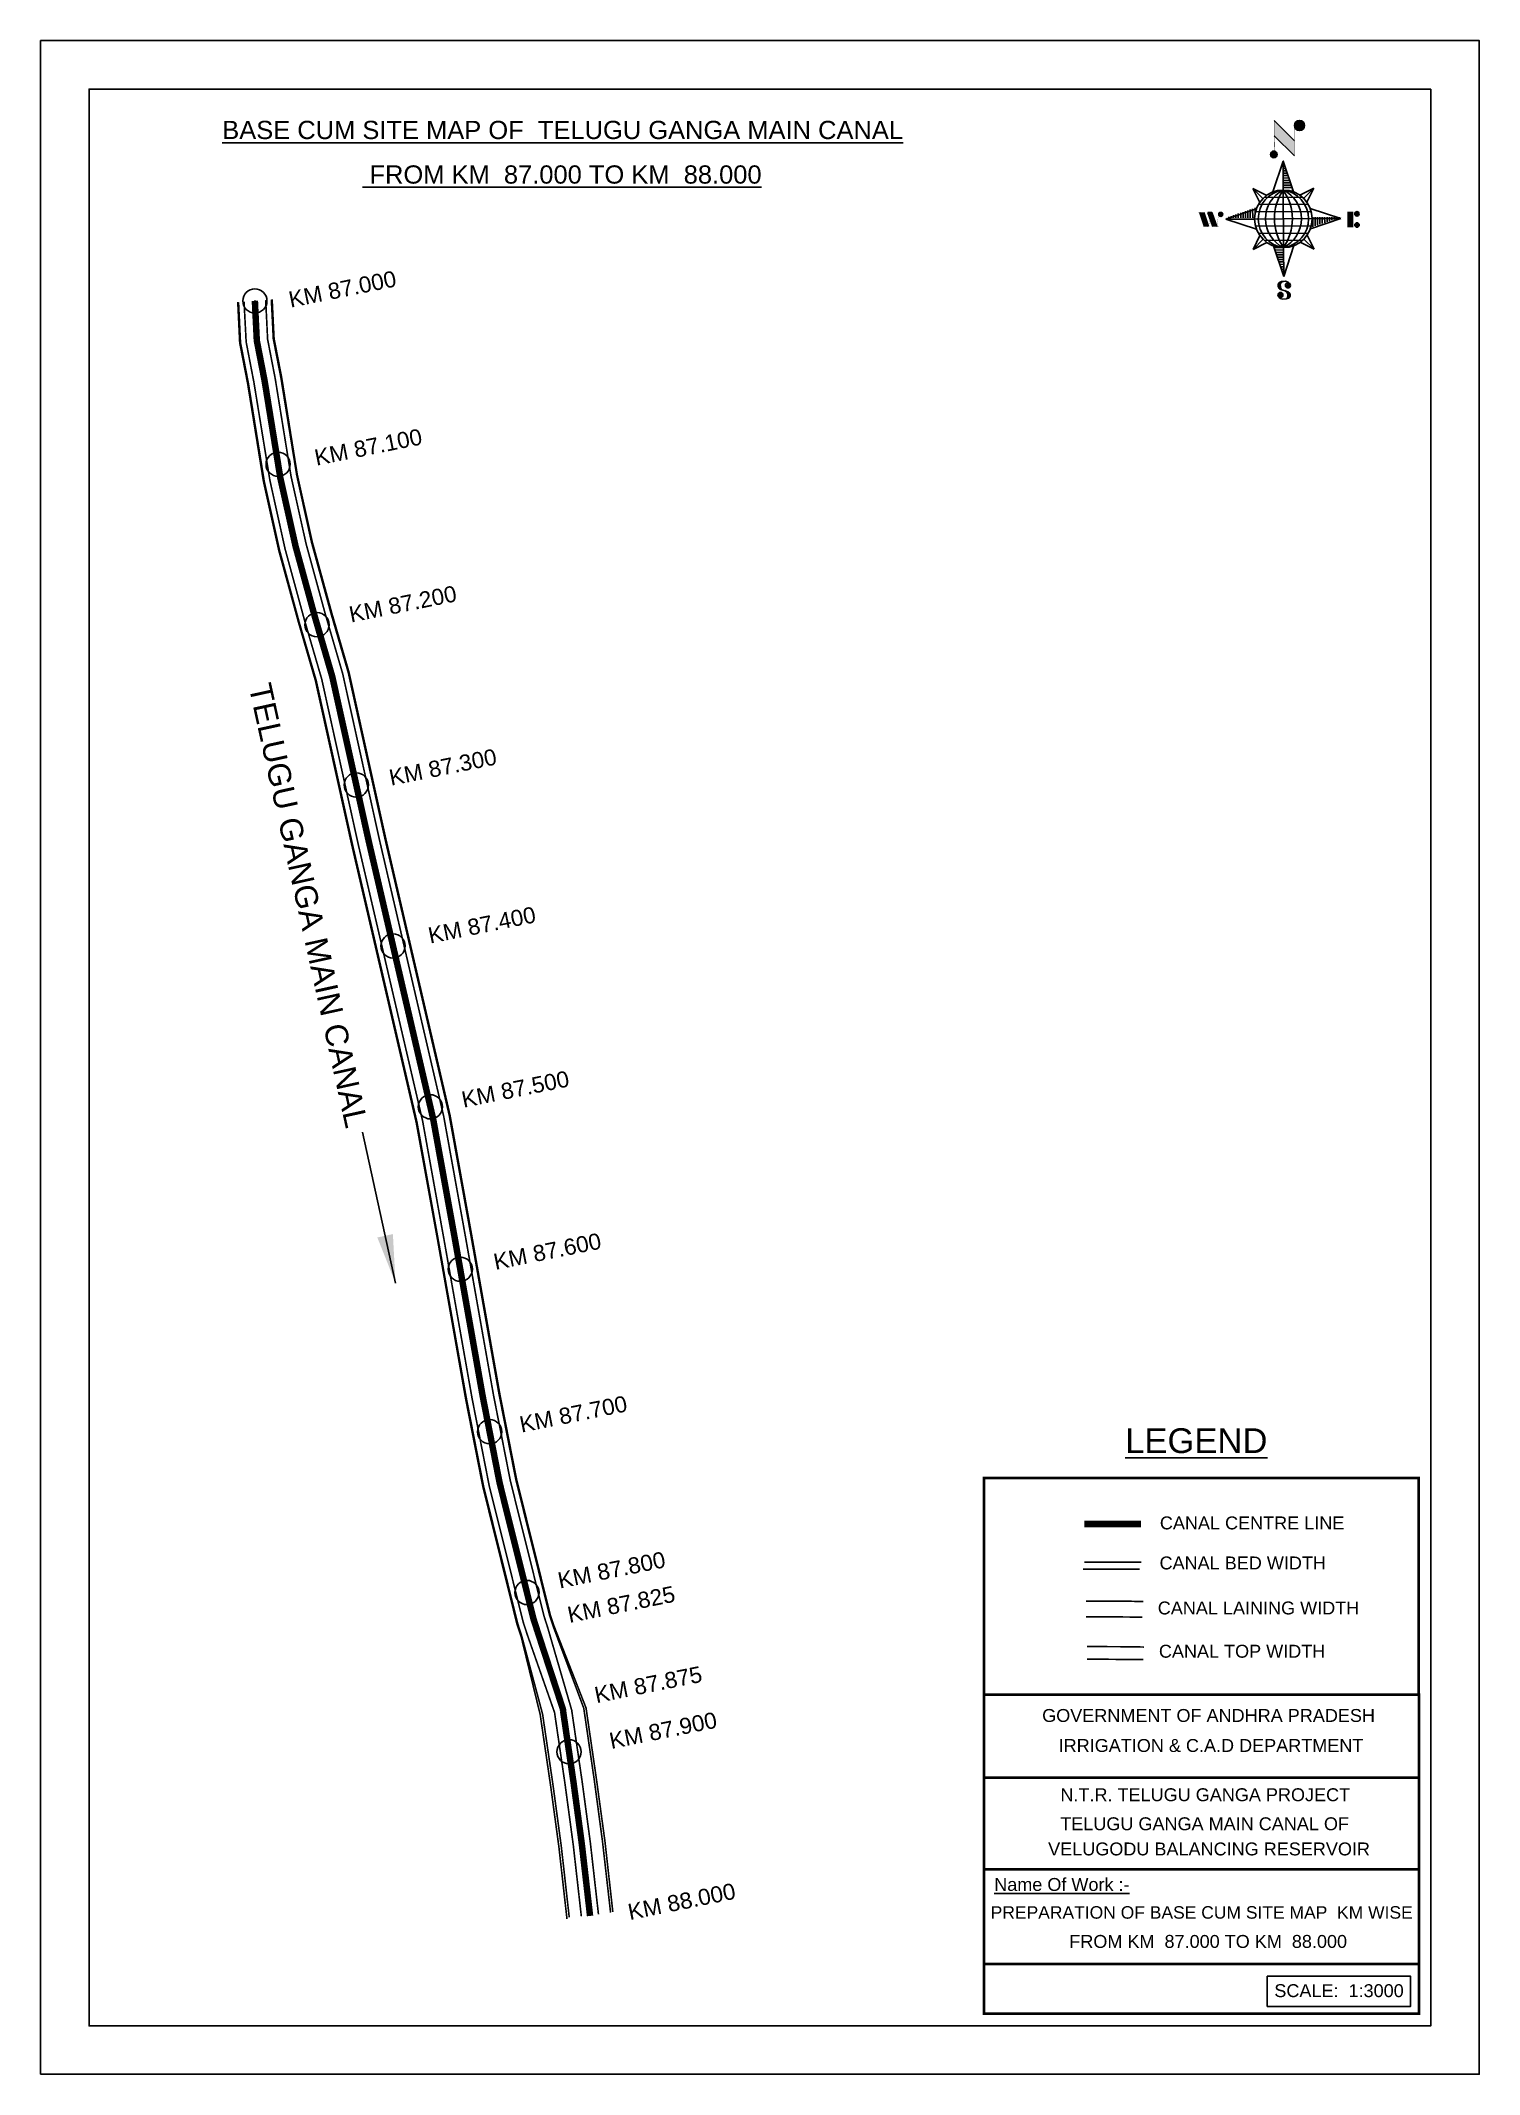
# Model space of a CAD drawing. Header units: inches. Extents: x 251321 to 252212, y 1659003 to 1660263.
import ezdxf

# ---------------------------------------------------------------- set-up
doc = ezdxf.new("R2010")
doc.units = ezdxf.units.IN
doc.header["$MEASUREMENT"] = 0
doc.header["$PDMODE"] = 32
doc.header["$PDSIZE"] = 15
for name, color, linetype in [('AQUADUCT', 1, 'Continuous'), ('bed with', 5, 'Continuous'), ('bord', 1, 'Continuous'), ('canal', 1, 'Continuous'), ('chainage', 7, 'Continuous'), ('FRAME 025', 7, 'Continuous'), ('lining', 4, 'Continuous'), ('TEXT', 7, 'Continuous'), ('top of bund', 1, 'Continuous'), ('V', 6, 'Continuous')]:
    doc.layers.add(name, color=color, linetype=linetype)
doc.styles.get("Standard").update_dxf_attribs({"font": 'arial.ttf'})
doc.dimstyles.get("Standard").update_dxf_attribs({"dimtxt": 0.18, "dimasz": 0.18, "dimexe": 0.18, "dimexo": 0.0625, "dimgap": 0.09, "dimtad": 0, "dimtih": 1, "dimtoh": 1, "dimdec": 4, "dimzin": 0, "dimdsep": 46, "dimtxsty": 'Standard', "dimcen": 0.09, "dimadec": 0, "dimazin": 0, "dimtfac": 1, "dimtdec": 4, "dimtofl": 0, "dimtmove": 0, "dimatfit": 3, "dimfxl": 1, "dimtolj": 1, "dimtzin": 0, "dimarcsym": 0})
pattern_1 = [(267.297113149, (-8720374.938, 50637915.138), (10.5367255337, -0.497431438), [])]
pattern_2 = [(357.297113149, (-8720374.938, 50637915.138), (0.497431438, 10.5367255337), [])]

# ---------------------------------------------------------------- blocks, each defined once
blk = doc.blocks.new('*X7')
at = {"color": 0, "linetype": 'Continuous'}
for p, q in [((6321.6, 240.5), (6322.3, 241.2)), ((6321.6, 240.3), (6322.3, 241)), ((6321.6, 240.1), (6322.3, 240.8)), ((6321.6, 239.9), (6322.4, 240.7)), ((6321.6, 239.8), (6322.4, 240.6)), ((6321.6, 239.6), (6322.5, 240.5)), ((6321.6, 239.4), (6322.5, 240.3)), ((6321.6, 239.2), (6322.6, 240.2)), ((6321.7, 239.1), (6322.6, 240.1)), ((6321.8, 240.8), (6322.4, 241.4)), ((6321.8, 239), (6322.7, 240)), ((6321.8, 239), (6322.8, 239.9)), ((6321.9, 238.9), (6322.9, 239.8)), ((6322, 238.8), (6323, 239.7)), ((6322.1, 241.3), (6322.4, 241.6)), ((6322.1, 238.7), (6323.1, 239.6)), ((6322.2, 238.6), (6323.1, 239.6)), ((6322.3, 238.5), (6323.2, 239.5)), ((6322.4, 238.5), (6323.3, 239.4)), ((6322.5, 238.4), (6323.4, 239.3)), ((6322.7, 238.4), (6323.6, 239.3)), ((6322.8, 238.3), (6323.7, 239.2)), ((6322.9, 238.3), (6323.8, 239.1)), ((6323.1, 238.2), (6323.9, 239.1)), ((6323.2, 238.2), (6324, 239)), ((6323.3, 238.2), (6324.2, 239)), ((6323.5, 238.1), (6324.3, 238.9)), ((6323.7, 238.1), (6324.4, 238.9)), ((6323.8, 238.1), (6324.6, 238.8)), ((6324.1, 238.2), (6324.7, 238.8)), ((6324.3, 238.3), (6324.9, 238.8)), ((6324.6, 238.3), (6325.1, 238.8)), ((6324.8, 238.4), (6325.2, 238.8)), ((6325.1, 238.5), (6325.4, 238.8)), ((6325.4, 238.6), (6325.6, 238.8))]:
    blk.add_line(p, q, dxfattribs=at)
blk = doc.blocks.new('*X6')
at = {"color": 0, "linetype": 'Continuous'}
for p, q in [((6324.4, 240.3), (6324.5, 240.4)), ((6324.6, 240.3), (6324.8, 240.5)), ((6324.7, 240.2), (6325, 240.5)), ((6324.8, 240.2), (6325.2, 240.6)), ((6325, 240.1), (6325.5, 240.6)), ((6325.1, 240.1), (6325.6, 240.6)), ((6325.2, 240), (6325.8, 240.6)), ((6325.3, 240), (6326, 240.6)), ((6325.4, 239.9), (6326.1, 240.6)), ((6325.5, 239.8), (6326.2, 240.5)), ((6325.6, 239.8), (6326.3, 240.5)), ((6325.7, 239.7), (6326.5, 240.4)), ((6325.9, 239.6), (6326.6, 240.3)), ((6326, 239.5), (6326.7, 240.3)), ((6326, 239.4), (6326.8, 240.2)), ((6326.1, 239.3), (6327, 240.2)), ((6326.2, 239.3), (6327.1, 240.1)), ((6326.3, 239.2), (6327.1, 240)), ((6326.4, 239.1), (6327.2, 239.9)), ((6326.5, 239), (6327.3, 239.8)), ((6326.5, 238.9), (6327.4, 239.7)), ((6326.6, 238.8), (6327.5, 239.6)), ((6326.7, 238.7), (6327.5, 239.5)), ((6326.8, 238.6), (6327.6, 239.4)), ((6326.8, 238.5), (6327.7, 239.3)), ((6326.8, 236.5), (6327.4, 237)), ((6326.9, 238.3), (6327.8, 239.2)), ((6326.9, 238.2), (6327.9, 239.1)), ((6326.9, 236.8), (6327.6, 237.4)), ((6327, 238.1), (6327.8, 239)), ((6327, 237.9), (6327.8, 238.8)), ((6327, 237.8), (6327.8, 238.6)), ((6327, 237.6), (6327.8, 238.4)), ((6327, 237.4), (6327.8, 238.2)), ((6327, 237.3), (6327.8, 238)), ((6327, 237.1), (6327.8, 237.9))]:
    blk.add_line(p, q, dxfattribs=at)
blk = doc.blocks.new('H')
at = {"layer": 'bord', "extrusion": (0.000427885, 0.004792, 0.999988)}
h = blk.add_hatch(dxfattribs=at)
h.set_pattern_fill('LINE', color=8, scale=84.387686, angle=-2.70289, style=0)
h.set_pattern_definition(pattern_2)
h.paths.add_polyline_path([(-492.5, 785.6, -0.090992), (-448, 775.2), (-486.5, 912)])
h = blk.add_hatch(dxfattribs=at)
h.set_pattern_fill('LINE', color=8, scale=84.387686, angle=-92.70289, style=0)
h.set_pattern_definition(pattern_1)
h.paths.add_polyline_path([(-624.9, 665.1, -0.090992), (-614.5, 709.6), (-751.3, 671.1)])
h = blk.add_hatch(dxfattribs=at)
h.set_pattern_fill('LINE', color=8, scale=84.387686, angle=-92.70289, style=0)
h.set_pattern_definition(pattern_1)
h.paths.add_polyline_path([(-245.6, 647.2), (-372, 653.2, -0.090992), (-382.4, 608.7)])
h = blk.add_hatch(dxfattribs=at)
h.set_pattern_fill('LINE', color=8, scale=84.387686, angle=-2.70289, style=0)
h.set_pattern_definition(pattern_2)
h.paths.add_polyline_path([(-504.4, 532.7, -0.090992), (-548.9, 543.1), (-510.4, 406.3)])
for p, q in [((-516.2, 1087.1, -1217.1), (-431.5, 994, -1216.7)), ((-519.4, 1020.4, -1216.8), (-434.7, 927.3, -1216.4)), ((-538.3, 773.7, -1215.6), (-487, 906.2, -1216.3)), ((-487, 906.2, -1216.3), (-493, 779.8, -1215.7)), ((-487, 906.2, -1216.3), (-448.5, 769.4, -1215.7)), ((-626.7, 793.8, -1215.7), (-566.8, 760.2, -1215.6)), ((-626.7, 793.8, -1215.7), (-584.1, 747, -1215.5)), ((-598.9, 731, -1215.4), (-626.7, 793.8, -1215.7)), ((-421.3, 753.3, -1215.6), (-358.5, 781.1, -1215.7)), ((-358.5, 781.1, -1215.7), (-405.3, 738.5, -1215.5)), ((-358.5, 781.1, -1215.7), (-392.1, 721.2, -1215.4)), ((-864.7, 700.9, -1215.1), (-846.9, 637.7, -1214.9)), ((-846.9, 700.1, -1215.1), (-829.1, 636.9, -1214.9)), ((-829.1, 699.2, -1215.2), (-811.3, 636, -1214.9)), ((-829.1, 699.2, -1215.2), (-811.3, 698.4, -1215.2)), ((-811.3, 698.4, -1215.2), (-793.5, 635.2, -1214.9)), ((-751.8, 665.3, -1215), (-615, 703.8, -1215.3)), ((-751.8, 665.3, -1215), (-625.4, 659.3, -1215)), ((-619.3, 614, -1214.8), (-751.8, 665.3, -1215)), ((-246.1, 641.4, -1215.1), (-382.9, 602.9, -1214.9)), ((-378.6, 692.6, -1215.3), (-246.1, 641.4, -1215.1)), ((-372.5, 647.4, -1215.1), (-246.1, 641.4, -1215.1)), ((-213.5, 669.3, -1215.3), (-216.7, 600.8, -1214.9)), ((-197.2, 599.9, -1214.9), (-193.9, 668.4, -1215.3)), ((-639.4, 525.6, -1214.4), (-605.8, 585.5, -1214.7)), ((-639.4, 525.6, -1214.4), (-592.6, 568.1, -1214.6)), ((-576.6, 553.3, -1214.6), (-639.4, 525.6, -1214.4)), ((-510.9, 400.5, -1213.9), (-549.4, 537.2, -1214.5)), ((-371.2, 512.9, -1214.5), (-431.1, 546.5, -1214.6)), ((-371.2, 512.9, -1214.5), (-413.8, 559.7, -1214.7)), ((-399, 575.7, -1214.7), (-371.2, 512.9, -1214.5)), ((-459.6, 533, -1214.5), (-510.9, 400.5, -1213.9)), ((-504.9, 526.9, -1214.5), (-510.9, 400.5, -1213.9))]:
    blk.add_line(p, q, dxfattribs=at)
at = {"layer": 'bord', "color": 8, "linetype": 'ByBlock', "extrusion": (0.000427885, 0.004792, 0.999988)}
for p, q in [((-386.5, 711.4, -1215.4), (-605.5, 721.7, -1215.4)), ((-410.8, 744.2, -1215.5), (-578.1, 752.1, -1215.5)), ((-493, 779.8, -1215.7), (-504.9, 526.9, -1214.5)), ((-372.5, 647.4, -1215.1), (-625.4, 659.3, -1215)), ((-378, 615.9, -1214.9), (-622.9, 627.5, -1214.9)), ((-375, 679.2, -1215.3), (-619.9, 690.7, -1215.2)), ((-392.4, 584.9, -1214.8), (-611.4, 595.3, -1214.7)), ((-419.8, 554.6, -1214.6), (-587.1, 562.5, -1214.6))]:
    blk.add_line(p, q, dxfattribs=at)
at = {"layer": 'bord', "extrusion": (0.000427885, 0.004792, 0.999988), "elevation": -1212.1}
for points, const_width in [([(-522, 959.6), (-515.7, 1092.9)], 1.61), ([(-434.2, 933.1), (-427.9, 1066.5)], 1.61), ([(-870.1, 707), (-846.4, 705.9)], 0.642), ([(-828.6, 642.7), (-855.2, 643.9)], 0.642), ([(-828.6, 642.7), (-821, 678)], 0.642), ([(-810.8, 641.8), (-784.1, 640.6)], 0.642), ([(-793, 641), (-781.6, 693.9)], 0.642), ([(-222.7, 675.6), (-173.8, 673.3)], 0.706), ([(-194.8, 644.8), (-185, 644.4)], 0.706), ([(-177.1, 604.8), (-226, 607.1)], 0.706)]:
    blk.add_lwpolyline(points, dxfattribs=dict(at, const_width=const_width))
for points, const_width in [([(-413.7, 1073.1, 1), (-397.6, 1057.7, 1)], 22.3), ([(-530.3, 949.5, 1), (-519.6, 939.3, 1)], 14.8), ([(-775.9, 696.6, 1), (-769.5, 690.4, 1)], 8.9), ([(-177.8, 666.9, 1), (-170.8, 660.1, 1)], 9.79), ([(-180.1, 618, 1), (-173.1, 611.2, 1)], 9.79), ([(-489.8, 361.7, 1), (-498.1, 369.1, 1)], 11.1), ([(-525.2, 321.6, 1), (-533.4, 328.9, 1)], 11.1)]:
    blk.add_lwpolyline(points, format="xyb", close=True, dxfattribs=dict(at, const_width=const_width))
for points in [[(-537, 317.4), (-530.7, 310.5), (-519.8, 306.8), (-504.9, 306.9), (-493.9, 310), (-486.3, 317.7), (-486.5, 325.8), (-490.6, 333.3), (-493.5, 336.2), (-502.8, 340.9), (-522.5, 347.3), (-530.4, 351.6), (-533.7, 354.6), (-537.4, 362.6), (-537, 373.4), (-530, 380.7), (-520, 384.1), (-503.5, 384.2), (-492.5, 379.9), (-487.1, 373.3)], [(-522.5, 347.6), (-526.2, 353.8), (-527.8, 360.6), (-527.9, 370.6), (-525.9, 375.5), (-521.3, 381.2), (-514.5, 384.4)], [(-504.9, 306.9), (-499, 312.4), (-497, 319.4), (-497.5, 326.5), (-501.2, 335.4), (-509.2, 343.2)]]:
    blk.add_lwpolyline(points, dxfattribs=at)
at = {"layer": 'bord', "extrusion": (0.000427885, 0.004792, 0.999988)}
for centre, radius in [((-405.6, 1065.4, -1212.1), 22.3), ((-525, 944.4, -1212.1), 14.8), ((-498.4, 659.1, -1212.1), 126.6), ((-772.7, 693.5, -1212.1), 8.9), ((-174.3, 663.5, -1212.1), 9.79), ((-176.6, 614.6, -1212.1), 9.79), ((-494, 365.4, -1212.1), 11.1), ((-529.3, 325.2, -1212.1), 11.1)]:
    blk.add_circle(centre, radius, dxfattribs=at)
at = {"layer": 'bord', "color": 8, "linetype": 'ByBlock', "extrusion": (0.000427885, 0.004792, 0.999988)}
for centre, radius, start, end in [((-481.5, 658.3, -1212.1), 127.7, 94.92536, 259.66906), ((-436.8, 656.2, -1212.1), 140.8, 113.28644, 241.30798), ((-315.9, 650.5, -1212.1), 222.3, 142.58916, 212.00526), ((-560.1, 662.1, -1212.1), 140.8, 293.28644, 61.30798), ((-681, 667.8, -1212.1), 222.3, 322.58916, 32.00526), ((-515.4, 659.9, -1212.1), 127.7, 274.92536, 79.66906)]:
    blk.add_arc(centre, radius, start, end, dxfattribs=at)
at = {"layer": 'bord', "extrusion": (0.000427885, 0.004792, 0.999988)}
for points in [[(-515.7, 1092.9, -1212.1), (-431, 999.8, -1212.1), (-518.9, 1026.2, -1212.1), (-434.2, 933.1, -1212.1)], [(-864.1, 706.7, -1212.1), (-846.4, 705.9, -1212.1), (-846.3, 643.5, -1212.1), (-828.6, 642.7, -1212.1)], [(-828.6, 705, -1212.1), (-810.8, 704.2, -1212.1), (-810.8, 641.8, -1212.1), (-793, 641, -1212.1)], [(-193.4, 674.2, -1212.1), (-196.6, 605.7, -1212.1), (-213, 675.1, -1212.1), (-216.2, 606.7, -1212.1)]]:
    blk.add_solid(points, dxfattribs=at)
at = {"layer": 'bord', "extrusion": (0.000427885, 0.004792, 0.999988), "xscale": 7.977342409717546, "yscale": 7.977342408231451, "zscale": 7.977342408476333, "rotation": 138.0840426661453}
for name, p in [('*X6', (38300.5, -31929.4, -1212.1)), ('*X7', (38314.4, -31950.9, -1212.1))]:
    blk.add_blockref(name, p, dxfattribs=at)

msp = doc.modelspace()

# ---------------------------------------------------------------- linework, layer by layer
at = {"linetype": 'ByBlock'}
for points in [[(251320.7, 1659003.1), (251320.7, 1660263.1), (252211.7, 1660263.1), (252211.7, 1659003.1)], [(252181.7, 1660233.1), (252181.7, 1659033.1), (251350.7, 1659033.1), (251350.7, 1660233.1)]]:
    msp.add_lwpolyline(points, close=True, dxfattribs=at)
for p in [(251453.4, 1660101.8), (251467.8, 1660000.6), (251491.9, 1659901.2), (251516.2, 1659801.9), (251539, 1659702.2), (251562.1, 1659602.5), (251580.6, 1659501.9), (251598.8, 1659401.2), (251621.9, 1659301.6), (251648, 1659202.9)]:
    msp.add_point(p)
at = {"layer": 'bed with', "const_width": 1}
for points in [[(251446.7, 1660101.4), (251448, 1660076.4), (251452.8, 1660051.4), (251462.7, 1659990.7), (251472.1, 1659948.2), (251484.2, 1659903.8), (251494.8, 1659867.5), (251517.4, 1659765.2), (251557.3, 1659593.7), (251570.6, 1659519.9), (251587.9, 1659422), (251598.5, 1659367.9), (251619.6, 1659283.2), (251622.1, 1659275.5)], [(251460.1, 1660102.3), (251461.3, 1660078), (251466, 1660053.7), (251475.8, 1659993.2), (251485.1, 1659951.4), (251497.1, 1659907.5), (251507.8, 1659870.8), (251530.5, 1659768.2), (251570.4, 1659596.4), (251583.8, 1659522.2), (251601.1, 1659424.4), (251611.6, 1659370.9), (251632.5, 1659286.9), (251634.8, 1659279.7)], [(252002.5, 1659320.4), (251999.3, 1659320.4), (251967.2, 1659320.4)], [(252001.3, 1659316), (251999.3, 1659316), (251966.5, 1659316), (251966.3, 1659316)], [(251622.1, 1659275.5), (251639, 1659227.3)], [(251649.6, 1659228.8), (251634.8, 1659279.7)], [(251639, 1659227.3), (251645.5, 1659182.9), (251650.6, 1659145.1), (251655.6, 1659100.9)], [(251649.6, 1659228.8), (251656.1, 1659184.4), (251661.2, 1659146.4), (251666.2, 1659102.2)]]:
    msp.add_lwpolyline(points, dxfattribs=at)
at = {"layer": 'canal', "color": 6, "const_width": 4}
for points in [[(252002.3, 1659344), (251999.7, 1659344), (251967.1, 1659344)], [(251967.1, 1659344), (252002.3, 1659344)]]:
    msp.add_lwpolyline(points, dxfattribs=at)
at = {"layer": 'FRAME 025', "lineweight": -3, "const_width": 1.64}
for points in [[(251904.9, 1659372.5), (252174.1, 1659372.5), (252174.1, 1659238.2), (251904.9, 1659238.2)], [(251904.9, 1659238.2), (252174.4, 1659238.2), (252174.4, 1659040.7), (251904.9, 1659040.7)]]:
    msp.add_lwpolyline(points, close=True, dxfattribs=at)
for points in [[(251904.9, 1659186.9), (252174.4, 1659186.9)], [(251904.9, 1659130.1), (252174.4, 1659130.1)], [(251904.9, 1659071.5), (252174.4, 1659071.5)]]:
    msp.add_lwpolyline(points, dxfattribs=at)
at = {"layer": 'lining', "const_width": 1}
for points in [[(251443.3, 1660101), (251444.5, 1660076), (251449.4, 1660050.7), (251459.2, 1659990.1), (251468.7, 1659947.3), (251480.8, 1659902.9), (251491.4, 1659866.6), (251514, 1659764.4), (251553.8, 1659593), (251567.1, 1659519.3), (251584.5, 1659421.3), (251595.1, 1659367.2), (251616.2, 1659282.3), (251618.7, 1659274.5)], [(251463.6, 1660102.7), (251464.8, 1660078.4), (251469.5, 1660054.3), (251479.3, 1659993.9), (251488.5, 1659952.2), (251500.5, 1659908.4), (251511.2, 1659871.7), (251533.9, 1659768.9), (251573.8, 1659597.1), (251587.2, 1659522.9), (251604.5, 1659425.1), (251615, 1659371.6), (251635.8, 1659287.9), (251638.1, 1659280.8)], [(251968.2, 1659296.3), (251992.9, 1659296.2), (252003.6, 1659296)], [(251968.1, 1659286.6), (251995, 1659286.4), (252003, 1659286.3)], [(251631.6, 1659226.2), (251618.7, 1659274.5)], [(251638.1, 1659280.8), (251657.1, 1659229.9)], [(251631.6, 1659226.2), (251638.1, 1659181.9), (251643.2, 1659144.1), (251648.1, 1659100.3)], [(251657.1, 1659229.9), (251663.6, 1659185.4), (251668.7, 1659147.3), (251673.7, 1659103.3)]]:
    msp.add_lwpolyline(points, dxfattribs=at)
at = {"layer": 'top of bund', "const_width": 1}
for points in [[(251442.8, 1660101.1), (251444, 1660075.9), (251448.9, 1660050.7), (251458.7, 1659990), (251468.2, 1659947.2), (251480.4, 1659902.7), (251490.9, 1659866.5), (251513.5, 1659764.3), (251553.3, 1659592.9), (251566.7, 1659519.2), (251584, 1659421.2), (251594.6, 1659367.1), (251615.7, 1659282.1), (251618.3, 1659274.3)], [(251464.1, 1660102.8), (251465.3, 1660078.5), (251470, 1660054.4), (251479.7, 1659994), (251489, 1659952.3), (251501, 1659908.6), (251511.7, 1659871.8), (251534.4, 1659769), (251574.3, 1659597.2), (251587.7, 1659522.9), (251605, 1659425.2), (251615.5, 1659371.7), (251636.3, 1659288), (251638.6, 1659281)], [(251658.5, 1659230.1), (251638.6, 1659281)], [(251618.3, 1659274.3), (251630.1, 1659226)], [(251968.7, 1659268.1), (251993.3, 1659268), (252004.1, 1659267.8)], [(252003.7, 1659260), (251995.8, 1659260.1), (251968.8, 1659260.3)], [(251630.1, 1659226), (251636.6, 1659181.6), (251641.7, 1659143.9), (251646.7, 1659099.3)], [(251658.5, 1659230.1), (251665, 1659185.6), (251670.2, 1659147.5), (251675.1, 1659103.7)]]:
    msp.add_lwpolyline(points, dxfattribs=at)
at = {"layer": 'V', "color": 1, "const_width": 4}
for points in [[(251453.4, 1660101.9), (251454.6, 1660077.2), (251459.4, 1660052.5), (251469.2, 1659992), (251478.6, 1659949.8), (251490.7, 1659905.6), (251501.3, 1659869.2), (251524, 1659766.7), (251563.8, 1659595.1), (251577.2, 1659521.1), (251594.5, 1659423.2), (251605, 1659369.4), (251626, 1659285.1), (251628.4, 1659277.6)], [(251628.4, 1659277.6), (251644.2, 1659229.3), (251644.3, 1659228.1)], [(251644.3, 1659228.1), (251650.8, 1659183.6), (251655.9, 1659145.7), (251661, 1659101.2)]]:
    msp.add_lwpolyline(points, dxfattribs=at)
at = {"layer": 'V', "color": 0}
msp.add_lwpolyline([(252080.4, 1659063.8), (252169.2, 1659063.8), (252169.2, 1659045.1), (252080.4, 1659045.1)], close=True, dxfattribs=at)

# ---------------------------------------------------------------- block references
at = {"layer": 'AQUADUCT', "color": 1, "xscale": 0.1408039184319789, "yscale": 0.1408039187081158, "zscale": 0.1408039184379445, "rotation": 3.078330572322649}
msp.add_blockref('H', (252165.5, 1660064.6, 170.9), dxfattribs=at)

# ---------------------------------------------------------------- texts
at = {"layer": 'chainage', "color": 0}
for s, p in [('KM 87.000', (251475.5, 1660097.6)), ('KM 87.100', (251491.5, 1659999.7)), ('KM 87.200', (251512.9, 1659902.5)), ('KM 87.300', (251537.7, 1659801.4)), ('KM 87.400', (251561.9, 1659703.6)), ('KM 87.500', (251582.6, 1659601.9)), ('KM 87.600', (251602.4, 1659501.4)), ('KM 87.700', (251618.5, 1659400.6)), ('KM 87.800', (251642.2, 1659304)), ('KM 87.900', (251674.1, 1659204.6)), ('KM 88.000', (251685.6, 1659098.6))]:
    msp.add_text(s, height=10, rotation=11.4246, dxfattribs=at).set_placement(p)
at = {"layer": 'chainage', "color": 1}
msp.add_text('TELUGU GANGA MAIN CANAL', height=14.042, rotation=282.3911, dxfattribs=at).set_placement((251449.5, 1659863.1))
at = {"layer": 'chainage', "color": 0}
for s, height, p in [('%%ULEGEND', 15.34, (251992.4, 1659388)), ('CANAL CENTRE LINE', 8, (252013.9, 1659340.7)), ('CANAL BED WIDTH', 8, (252013.7, 1659315.9)), ('CANAL LAINING WIDTH', 8, (252012.6, 1659288)), ('CANAL TOP WIDTH', 8, (252013.3, 1659261.2)), ('GOVERNMENT OF ANDHRA PRADESH ', 8, (251941, 1659221.4)), ('IRRIGATION & C.A.D DEPARTMENT', 8, (251951.2, 1659202.8)), ('N.T.R. TELUGU GANGA PROJECT', 8, (251952.3, 1659172.3)), ('TELUGU GANGA MAIN CANAL OF', 8, (251952.2, 1659154.3)), (' VELUGODU BALANCING RESERVOIR', 8, (251941.6, 1659138.7)), ('%%UName Of Work :-', 8, (251911.3, 1659116.7)), ('PREPARATION OF BASE CUM SITE MAP  KM WISE', 7.743, (251909.1, 1659099.5)), (' FROM KM  87.000 TO KM  88.000', 8, (251954.7, 1659081.4)), ('SCALE:  1:3000', 8, (252084.8, 1659050.9))]:
    msp.add_text(s, height=height, dxfattribs=at).set_placement(p)
at = {"layer": 'chainage', "color": 6}
for s, p in [('KM 87.825', (251648.2, 1659282.7)), ('KM 87.875', (251664.9, 1659233))]:
    msp.add_text(s, height=10, rotation=11.4246, dxfattribs=at).set_placement(p)
at = {"layer": 'TEXT', "color": 0}
for s, p in [('%%UBASE CUM SITE MAP OF  TELUGU GANGA MAIN CANAL', (251433.2, 1660202.1)), ('%%U FROM KM  87.000 TO KM  88.000', (251520, 1660174.5))]:
    msp.add_text(s, height=11.294, dxfattribs=at).set_placement(p)

# ---------------------------------------------------------------- leaders
at = {"layer": 'chainage', "color": 1}
msp.add_leader([(251540.5, 1659493.3), (251520, 1659586.8)], dimstyle='Standard', override={"dimasz": 30, "dimgap": 0.09, "dimtad": 0}, dxfattribs=at)

doc.saveas('drawing.dxf')
